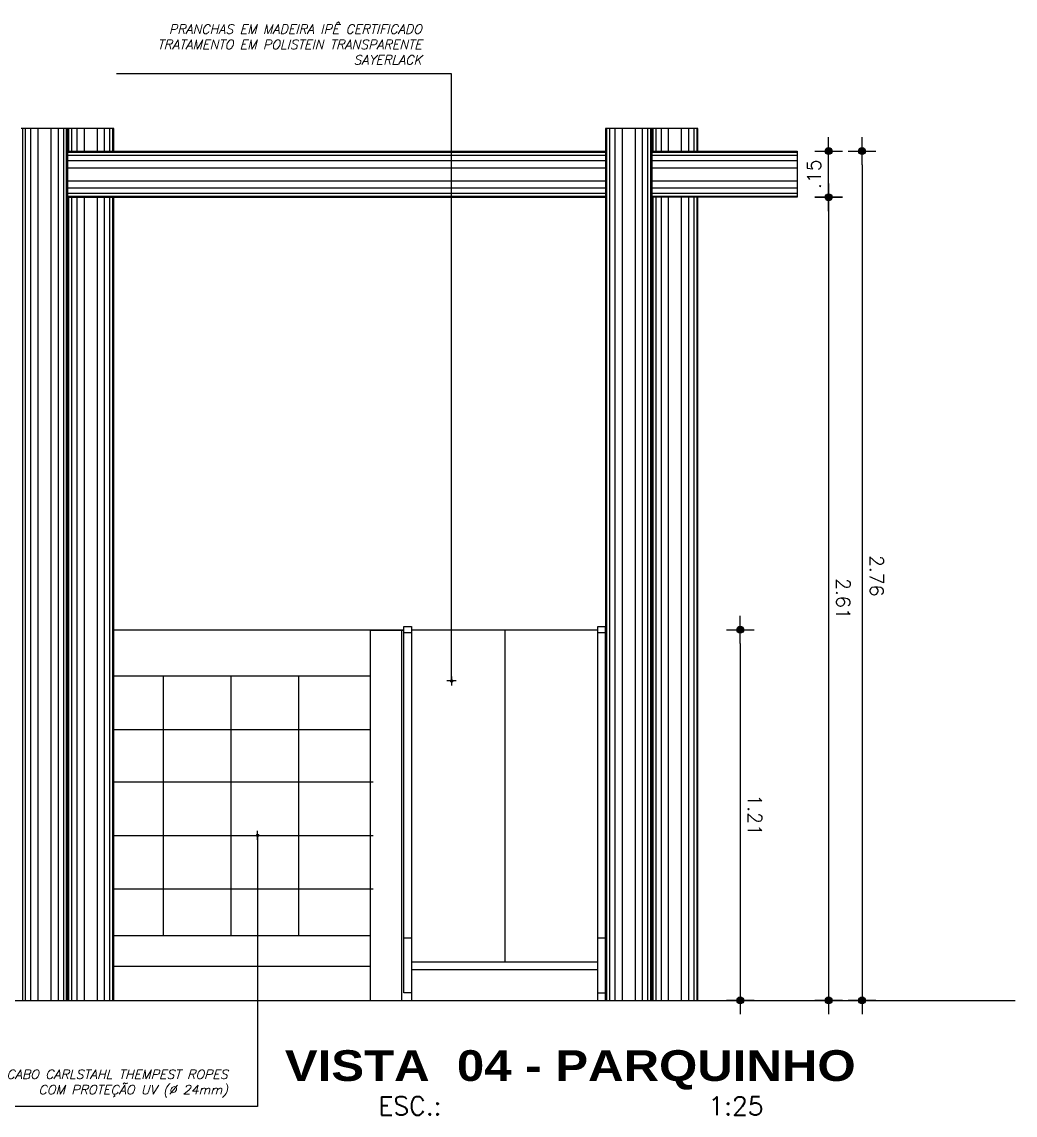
# Model space of a CAD drawing. Header units: millimetres. Extents: x 490 to 675, y -160 to -87.
# Drawn here: x 588.292 to 591.522, y -159.532 to -155.976 of the extents above; entities that cross this region are included whole.
import ezdxf
from ezdxf.enums import TextEntityAlignment as Align

# ---------------------------------------------------------------- set-up
doc = ezdxf.new("R2010")
doc.units = ezdxf.units.MM
doc.header["$LTSCALE"] = 2.5
for name, color, linetype in [('ARQ_COTAS', 1, 'Continuous'), ('ARQ_ESTRUTURA', 6, 'Continuous'), ('ARQ_HAT', 8, 'Continuous'), ('ARQ_VISTA00', 8, 'Continuous'), ('ARQ_VISTA01', 7, 'Continuous'), ('ARQ_VISTA02', 2, 'Continuous'), ('COTAS', 1, 'Continuous'), ('TITULO', 2, 'Continuous')]:
    doc.layers.add(name, color=color, linetype=linetype)
doc.styles.add('COTA200', font='ROMANS.SHX')
doc.styles.add('COTA25', font='romans.shx')
doc.styles.add('ROMANS', font='romans', dxfattribs={"oblique": 15})
doc.styles.add('TIT200', font='')
doc.styles.get('TIT200').set_extended_font_data('Arial Black')
doc.dimstyles.new('CHAMADA 20 AGORA', dxfattribs={"dimtxt": 0.03, "dimasz": 0.015, "dimexe": 0.18, "dimexo": 0.06, "dimgap": 0.03, "dimtad": 1, "dimrnd": 0.01, "dimzin": 4, "dimdsep": 46, "dimtxsty": 'ROMANS', "dimblk": 'DOT', "dimcen": 0.09, "dimse1": 1, "dimse2": 1, "dimclrd": 7, "dimclre": 8, "dimclrt": 2, "dimadec": 0, "dimazin": 0, "dimtfac": 1.666667, "dimtix": 1, "dimtmove": 0, "dimatfit": 3, "dimldrblk": 'DOT', "dimfxl": 1, "dimtvp": 1.333333, "dimtolj": 1, "dimtzin": 0, "dimarcsym": 0})
doc.dimstyles.new('COTA25$0', dxfattribs={"dimtxt": 0.045, "dimasz": 0.045, "dimexe": 0.05, "dimexo": 0.95, "dimgap": 0.025, "dimtad": 1, "dimzin": 4, "dimdsep": 46, "dimtxsty": 'COTA25', "dimblk": 'bola', "dimcen": -0.1, "dimdle": 0.05, "dimse1": 1, "dimse2": 1, "dimclrd": 256, "dimclre": 3, "dimclrt": 2, "dimadec": 0, "dimazin": 0, "dimtfac": 1, "dimtix": 1, "dimtmove": 2, "dimatfit": 3, "dimldrblk": 'USERTICK', "dimfxl": 1, "dimtvp": 2.5, "dimtolj": 1, "dimtzin": 4, "dimarcsym": 0})

# ---------------------------------------------------------------- blocks, each defined once
blk = doc.blocks.new('bola')
blk.add_hatch(color=0).paths.add_polyline_path([(-0.25, 0, 1), (0.25, 0, 1)])
at = {"color": 0}
for p, q in [((0, 1), (0, 0.25)), ((-1, 0), (-0.25, 0)), ((0.25, 0), (1, 0)), ((0, -0.25), (0, -1))]:
    blk.add_line(p, q, dxfattribs=at)
blk.add_circle((0, 0), 0.25, dxfattribs=at)
blk = doc.blocks.new('*D504')
at = {"layer": 'COTAS', "lineweight": -2}
blk.add_line((590.6283, -157.9982), (590.6283, -159.1143), dxfattribs=at)
at = {"layer": 'DEFPOINTS', "color": 0}
for p in [(589.862, -157.9532), (589.862, -159.1593), (590.6283, -159.1593)]:
    blk.add_point(p, dxfattribs=at)
at = {"layer": 'COTAS', "lineweight": -2, "xscale": 0.045, "yscale": 0.045, "zscale": 0.045}
for p, rotation in [((590.6283, -157.9532), 90.00007019745908), ((590.6283, -159.1593), 270.0000701974591)]:
    blk.add_blockref('bola', p, dxfattribs=dict(at, rotation=rotation))
at = {"layer": 'COTAS', "color": 2, "insert": (590.6758, -158.5563), "char_height": 0.045, "attachment_point": 5, "rotation": 270.0001, "style": 'COTA25'}
blk.add_mtext('\\A1;1.21', dxfattribs=at)
blk = doc.blocks.new('USERTICK')
at = {"color": 0}
for p, q in [((0, 1), (0, -1)), ((-1, 0), (1, 0))]:
    blk.add_line(p, q, dxfattribs=at)
blk.add_circle((0, 0), 0.25, dxfattribs=at)
blk = doc.blocks.new('*D505')
at = {"layer": 'COTAS', "lineweight": -2}
blk.add_line((590.9155, -156.5915), (590.9155, -159.1143), dxfattribs=at)
at = {"layer": 'DEFPOINTS', "color": 0}
for p in [(590.8135, -156.5465), (590.8135, -159.1593), (590.9155, -159.1593)]:
    blk.add_point(p, dxfattribs=at)
at = {"layer": 'COTAS', "lineweight": -2, "xscale": 0.045, "yscale": 0.045, "zscale": 0.045}
for p, rotation in [((590.9155, -156.5465), 90.00007019745375), ((590.9155, -159.1593), 270.0000701974537)]:
    blk.add_blockref('bola', p, dxfattribs=dict(at, rotation=rotation))
at = {"layer": 'COTAS', "color": 2, "insert": (590.963, -157.8529), "char_height": 0.045, "attachment_point": 5, "rotation": 270.0001, "style": 'COTA25'}
blk.add_mtext('\\A1;2.61', dxfattribs=at)
blk = doc.blocks.new('*D506')
at = {"layer": 'COTAS', "lineweight": -2}
blk.add_line((590.9155, -156.5015), (590.9155, -156.441), dxfattribs=at)
at = {"layer": 'DEFPOINTS', "color": 0}
for p in [(590.8135, -156.396), (590.9155, -156.396), (590.8135, -156.5465)]:
    blk.add_point(p, dxfattribs=at)
at = {"layer": 'COTAS', "lineweight": -2, "xscale": 0.045, "yscale": 0.045, "zscale": 0.045}
for p, rotation in [((590.9155, -156.396), 90), ((590.9155, -156.5465), 270)]:
    blk.add_blockref('bola', p, dxfattribs=dict(at, rotation=rotation))
at = {"layer": 'COTAS', "color": 2, "insert": (590.868, -156.4713), "char_height": 0.045, "attachment_point": 5, "rotation": 90, "style": 'COTA25'}
blk.add_mtext('\\A1;.15', dxfattribs=at)
blk = doc.blocks.new('*D467')
at = {"layer": 'COTAS', "lineweight": -2}
blk.add_line((591.0245, -156.441), (591.0245, -159.1143), dxfattribs=at)
at = {"layer": 'DEFPOINTS', "color": 0}
for p in [(590.8135, -156.396), (590.8135, -159.1593), (591.0245, -159.1593)]:
    blk.add_point(p, dxfattribs=at)
at = {"layer": 'COTAS', "lineweight": -2, "xscale": 0.045, "yscale": 0.045, "zscale": 0.045}
for p, rotation in [((591.0245, -156.396), 90.00006637352034), ((591.0245, -159.1593), 270.0000663735204)]:
    blk.add_blockref('bola', p, dxfattribs=dict(at, rotation=rotation))
at = {"layer": 'COTAS', "color": 2, "insert": (591.072, -157.7777), "char_height": 0.045, "attachment_point": 5, "rotation": 270.0001, "style": 'COTA25'}
blk.add_mtext('\\A1;2.76', dxfattribs=at)
blk = doc.blocks.new('DOT')
for p, q in [((-1, 0), (1, 0)), ((0, 1), (0, -1))]:
    blk.add_line(p, q)
blk.add_circle((0, 0), 0.25)

msp = doc.modelspace()

# ---------------------------------------------------------------- linework, layer by layer
at = {"layer": 'ARQ_ESTRUTURA'}
msp.add_line((584.9733, -159.1593), (591.5223, -159.1593), dxfattribs=at)
at = {"layer": 'ARQ_HAT'}
for p, q in [((588.2934, -156.323), (588.2934, -159.1593)), ((588.3028, -156.323), (588.3028, -159.1593)), ((588.3202, -156.323), (588.3202, -159.1593)), ((588.3436, -156.323), (588.3436, -159.1593)), ((588.3859, -156.323), (588.3859, -159.1593)), ((588.4093, -156.323), (588.4093, -159.1593)), ((588.4267, -156.323), (588.4267, -159.1593)), ((588.4361, -156.323), (588.4361, -159.1593)), ((588.4437, -156.323), (588.4437, -156.396)), ((588.4531, -156.323), (588.4531, -156.396)), ((588.4704, -156.323), (588.4704, -156.396)), ((588.4938, -156.323), (588.4938, -156.396)), ((588.5361, -156.323), (588.5361, -156.396)), ((588.5596, -156.323), (588.5596, -156.396)), ((588.5769, -156.323), (588.5769, -156.396)), ((588.5863, -156.323), (588.5863, -156.396)), ((590.1937, -156.323), (590.1937, -159.1593)), ((590.2031, -156.323), (590.2031, -159.1593)), ((590.2205, -156.323), (590.2205, -159.1593)), ((590.2439, -156.323), (590.2439, -159.1593)), ((590.2862, -156.323), (590.2862, -159.1593)), ((590.3096, -156.323), (590.3096, -159.1593)), ((590.327, -156.323), (590.327, -159.1593)), ((590.3364, -156.323), (590.3364, -159.1593)), ((590.344, -156.323), (590.344, -156.396)), ((590.3534, -156.323), (590.3534, -156.396)), ((590.3707, -156.323), (590.3707, -156.396)), ((590.3941, -156.323), (590.3941, -156.396)), ((590.4364, -156.323), (590.4364, -156.396)), ((590.4598, -156.323), (590.4598, -156.396)), ((590.4772, -156.323), (590.4772, -156.396)), ((590.4866, -156.323), (590.4866, -156.396)), ((588.44, -156.3999), (590.1901, -156.3999)), ((588.44, -156.4093), (590.1901, -156.4093)), ((590.3403, -156.3999), (590.8135, -156.3999)), ((590.3403, -156.4093), (590.8135, -156.4093)), ((588.44, -156.4267), (590.1901, -156.4267)), ((588.44, -156.4501), (590.1901, -156.4501)), ((590.3403, -156.4267), (590.8135, -156.4267)), ((590.3403, -156.4501), (590.8135, -156.4501)), ((588.44, -156.4924), (590.1901, -156.4924)), ((588.44, -156.5158), (590.1901, -156.5158)), ((590.3403, -156.4924), (590.8135, -156.4924)), ((590.3403, -156.5158), (590.8135, -156.5158)), ((588.44, -156.5332), (590.1901, -156.5332)), ((588.44, -156.5426), (590.1901, -156.5426)), ((588.4437, -156.5465), (588.4437, -159.1593)), ((588.4531, -156.5465), (588.4531, -159.1593)), ((588.4704, -156.5465), (588.4704, -159.1593)), ((588.4938, -156.5465), (588.4938, -159.1593)), ((588.5361, -156.5465), (588.5361, -159.1593)), ((588.5596, -156.5465), (588.5596, -159.1593)), ((588.5769, -156.5465), (588.5769, -159.1593)), ((588.5863, -156.5465), (588.5863, -159.1593)), ((590.3403, -156.5332), (590.8135, -156.5332)), ((590.3403, -156.5426), (590.8135, -156.5426)), ((590.344, -156.5465), (590.344, -159.1593)), ((590.3534, -156.5465), (590.3533, -159.1593)), ((590.3707, -156.5465), (590.3707, -159.1593)), ((590.3941, -156.5465), (590.3941, -159.1593)), ((590.4364, -156.5465), (590.4364, -159.1593)), ((590.4598, -156.5465), (590.4599, -159.1593)), ((590.4772, -156.5465), (590.4772, -159.1593)), ((590.4866, -156.5465), (590.4866, -159.1593)), ((589.862, -157.9532), (589.862, -159.0337))]:
    msp.add_line(p, q, dxfattribs=at)
at = {"layer": 'ARQ_VISTA00'}
for p, q in [((588.7524, -158.9479), (588.7524, -158.1033)), ((588.9724, -158.9479), (588.9724, -158.1033)), ((589.1924, -158.9479), (589.1924, -158.1033)), ((588.5902, -158.2776), (589.426, -158.2776)), ((588.5902, -158.4483), (589.4345, -158.4483)), ((588.5902, -158.6224), (589.4345, -158.6224)), ((588.5902, -158.7965), (589.4345, -158.7965))]:
    msp.add_line(p, q, dxfattribs=at)
at = {"layer": 'ARQ_VISTA01'}
for p, q in [((588.5902, -158.9479), (589.426, -158.9479)), ((588.5902, -159.0472), (589.426, -159.0472))]:
    msp.add_line(p, q, dxfattribs=at)
at = {"layer": 'ARQ_VISTA02'}
for p, q in [((588.44, -156.323), (588.2898, -156.323)), ((588.44, -156.323), (588.44, -159.1594)), ((588.5902, -156.323), (588.44, -156.323)), ((588.5902, -156.396), (588.5902, -156.323)), ((590.3403, -156.323), (590.1901, -156.323)), ((590.1901, -156.323), (590.1901, -159.1593)), ((590.3403, -156.323), (590.3403, -159.1594)), ((590.4905, -156.323), (590.3403, -156.323)), ((590.4905, -156.396), (590.4905, -156.323)), ((588.44, -156.396), (590.1901, -156.396)), ((590.3403, -156.396), (590.8135, -156.396)), ((590.8135, -156.396), (590.8135, -156.5465)), ((588.44, -156.5465), (590.1901, -156.5465)), ((588.5902, -159.1594), (588.5902, -156.5465)), ((590.8135, -156.5465), (590.3403, -156.5465)), ((590.4905, -159.1594), (590.4905, -156.5465)), ((589.534, -157.9425), (589.5591, -157.9425)), ((589.534, -159.1342), (589.534, -157.9425)), ((589.5591, -157.9425), (589.5591, -159.1594)), ((590.1648, -159.1593), (590.1648, -157.9425)), ((590.1648, -157.9425), (590.189, -157.9425)), ((590.189, -157.9425), (590.189, -159.1593)), ((588.5902, -157.9532), (589.534, -157.9532)), ((589.426, -157.9551), (588.5902, -157.9551)), ((589.426, -159.1594), (589.426, -157.9551)), ((589.426, -157.9551), (589.526, -157.9551)), ((589.526, -157.9551), (589.526, -159.1594)), ((589.526, -157.9551), (589.534, -157.9551)), ((589.534, -157.9626), (589.5591, -157.9626)), ((589.5591, -157.9532), (590.1648, -157.9532)), ((590.1648, -157.9626), (590.189, -157.9626)), ((588.5902, -158.1027), (589.426, -158.1027)), ((589.534, -158.9557), (589.5591, -158.9557)), ((590.1648, -158.9557), (590.19, -158.9557)), ((589.5591, -159.0337), (590.1648, -159.0337)), ((589.5591, -159.0588), (590.1648, -159.0588)), ((589.5591, -159.1342), (589.534, -159.1342)), ((590.1648, -159.1342), (590.189, -159.1342))]:
    msp.add_line(p, q, dxfattribs=at)

# ---------------------------------------------------------------- texts
at = {"layer": 'ARQ_COTAS', "color": 2, "char_height": 0.03, "attachment_point": 9, "style": 'ROMANS'}
for s, insert in [('PRANCHAS EM MADEIRA IPÊ CERTIFICADO\\PTRATAMENTO EM POLISTEIN TRANSPARENTE \\PSAYERLACK', (589.5926, -156.1144)), ('CABO CARLSTAHL THEMPEST ROPES\\PCOM PROTEÇÃO UV (Ø 24mm)', (588.9614, -159.4746))]:
    msp.add_mtext(s, dxfattribs=dict(at, insert=insert))
at = {"layer": 'TITULO'}
for s, height, style, p in [('VISTA  04 - PARQUINHO', 0.1, 'TIT200', (590.0753, -159.3711)), ('ESC.:                   1:25', 0.06, 'COTA200', (590.0776, -159.5023))]:
    msp.add_text(s, height=height, dxfattribs=dict(at, style=style)).set_placement(p, align=Align.MIDDLE_CENTER)

# ---------------------------------------------------------------- dimensions: what is measured, and where the dimension line sits
at = {"layer": 'COTAS'}
for p1, p2, distance, picture, middle in [((590.8135, -156.5465), (590.8135, -156.396), -0.1019, '*D506', (590.868, -156.4713)), ((590.8135, -156.396), (590.8135, -159.1593), 0.2109, '*D467', (591.072, -157.7777)), ((590.8135, -156.5465), (590.8135, -159.1593), 0.1019, '*D505', (590.963, -157.8529)), ((589.862, -157.9532), (589.862, -159.1593), 0.7663, '*D504', (590.6758, -158.5563))]:
    dim = msp.add_aligned_dim(p1=p1, p2=p2, distance=distance, dimstyle='COTA25$0', override={"dimclrt": 2}, dxfattribs=at)
    dim.commit()
    dim.dimension.update_dxf_attribs({"geometry": picture, "text_midpoint": middle})

# ---------------------------------------------------------------- leaders
at = {"layer": 'ARQ_COTAS', "annotation_type": 0, "has_hookline": 1, "hookline_direction": 1}
for points, text_width in [([(589.6894, -158.1199), (589.6894, -156.1444), (589.6226, -156.1444)], 0.9927), ([(589.0581, -158.6222), (589.0581, -159.5046), (588.9914, -159.5046)], 0.853)]:
    msp.add_leader(points, dimstyle='CHAMADA 20 AGORA', override={"dimldrblk": 'DOT'}, dxfattribs=dict(at, text_width=text_width))

doc.saveas('drawing.dxf')
